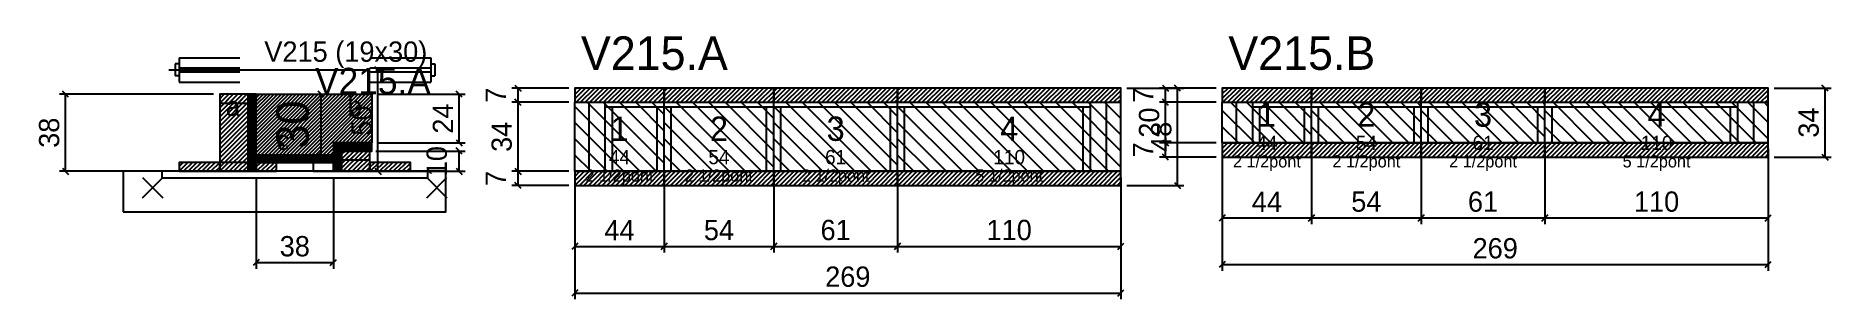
# Model space of a CAD drawing. Extents: x -69 to 816, y -97 to 33.
import ezdxf
from ezdxf.enums import TextEntityAlignment as Align

# ---------------------------------------------------------------- set-up
doc = ezdxf.new("R2010")
doc.units = 0
for name, color, linetype in [('5', 5, 'Continuous'), ('barrote', 126, 'Continuous'), ('CONCRETO', 251, 'Continuous'), ('COTA', 241, 'Continuous'), ('Cota Seção (2x)', 241, 'Continuous'), ('detalhes', 7, 'Continuous'), ('Hachura', 251, 'Continuous'), ('Madeira', 126, 'Continuous'), ('NOMENCLATURA', 7, 'Continuous'), ('Painéis', 200, 'Continuous'), ('presilha', 224, 'Continuous'), ('Reaproveitamento', 30, 'Continuous'), ('SARR_2.2x7', 40, 'Continuous'), ('SARR_3.5x7', 81, 'Continuous'), ('SCO-___-LAJ', 224, 'Continuous'), ('TENSOR', 224, 'Continuous'), ('texto', 7, 'Continuous'), ('Texto Seção', 7, 'Continuous')]:
    doc.layers.add(name, color=color, linetype=linetype)
doc.dimstyles.new('PAINEL', dxfattribs={"dimtxt": 10, "dimasz": 3, "dimexe": 3, "dimexo": 3, "dimgap": 3, "dimtad": 1, "dimblk": 'OBLIQUE', "dimblk1": 'OBLIQUE', "dimcen": 2.5, "dimclrd": 4, "dimclre": 4, "dimclrt": 240, "dimazin": 3, "dimtfac": 1, "dimtmove": 0, "dimatfit": 3})
doc.dimstyles.new('SECAO2X', dxfattribs={"dimtxt": 16, "dimasz": 3, "dimexe": 3, "dimexo": 3, "dimgap": 3, "dimtad": 1, "dimblk": 'OBLIQUE', "dimblk1": 'OBLIQUE', "dimcen": 2.5, "dimclrd": 4, "dimclre": 4, "dimclrt": 240, "dimazin": 3, "dimtfac": 1, "dimtmove": 0, "dimatfit": 3})

# ---------------------------------------------------------------- blocks, each defined once
blk = doc.blocks.new('_OBLIQUE')
at = {"color": 0, "linetype": 'BYBLOCK'}
blk.add_line((-0.5, -0.5), (0.5, 0.5), dxfattribs=at)

msp = doc.modelspace()

# ---------------------------------------------------------------- hatches: boundary and pattern name
at = {"layer": 'COTA'}
h = msp.add_hatch(dxfattribs=at)
h.set_pattern_fill('ANSI31', scale=0.4)
h.paths.add_polyline_path([(40, -26), (40, 4), (97, 4), (97, -20), (78, -20), (78, -26)])
h = msp.add_hatch(dxfattribs=at)
h.set_pattern_fill('ANSI31', scale=0.5)
h.paths.add_polyline_path([(197, 0), (241, 0), (241, 7), (197, 7)])
h = msp.add_hatch(dxfattribs=at)
h.set_pattern_fill('ANSI31', scale=0.5)
h.paths.add_polyline_path([(241, 0), (295, 0), (295, 7), (241, 7)])
h = msp.add_hatch(dxfattribs=at)
h.set_pattern_fill('ANSI31', scale=0.5)
h.paths.add_polyline_path([(295, 0), (356, 0), (356, 7), (295, 7)])
h = msp.add_hatch(dxfattribs=at)
h.set_pattern_fill('ANSI31', scale=0.5)
h.paths.add_polyline_path([(356, 0), (466, 0), (466, 7), (356, 7)])
h = msp.add_hatch(dxfattribs=at)
h.set_pattern_fill('ANSI31', scale=0.5)
h.paths.add_polyline_path([(516, 0), (560, 0), (560, 7), (516, 7)])
h = msp.add_hatch(dxfattribs=at)
h.set_pattern_fill('ANSI31', scale=0.5)
h.paths.add_polyline_path([(560, 0), (614, 0), (614, 7), (560, 7)])
h = msp.add_hatch(dxfattribs=at)
h.set_pattern_fill('ANSI31', scale=0.5)
h.paths.add_polyline_path([(614, 0), (675, 0), (675, 7), (614, 7)])
h = msp.add_hatch(dxfattribs=at)
h.set_pattern_fill('ANSI31', scale=0.5)
h.paths.add_polyline_path([(675, 0), (785, 0), (785, 7), (675, 7)])
h = msp.add_hatch(dxfattribs=at)
h.set_pattern_fill('ANSI31', scale=0.5)
h.paths.add_polyline_path([(516, -27), (560, -27), (560, -20), (516, -20)])
h = msp.add_hatch(dxfattribs=at)
h.set_pattern_fill('ANSI31', scale=0.5)
h.paths.add_polyline_path([(560, -27), (614, -27), (614, -20), (560, -20)])
h = msp.add_hatch(dxfattribs=at)
h.set_pattern_fill('ANSI31', scale=0.5)
h.paths.add_polyline_path([(614, -27), (675, -27), (675, -20), (614, -20)])
h = msp.add_hatch(dxfattribs=at)
h.set_pattern_fill('ANSI31', scale=0.5)
h.paths.add_polyline_path([(675, -27), (785, -27), (785, -20), (675, -20)])
h = msp.add_hatch(dxfattribs=at)
h.set_pattern_fill('ANSI31', scale=0.5)
h.paths.add_polyline_path([(197, -41), (241, -41), (241, -34), (197, -34)])
h = msp.add_hatch(dxfattribs=at)
h.set_pattern_fill('ANSI31', scale=0.5)
h.paths.add_polyline_path([(241, -41), (295, -41), (295, -34), (241, -34)])
h = msp.add_hatch(dxfattribs=at)
h.set_pattern_fill('ANSI31', scale=0.5)
h.paths.add_polyline_path([(295, -41), (356, -41), (356, -34), (295, -34)])
h = msp.add_hatch(dxfattribs=at)
h.set_pattern_fill('ANSI31', scale=0.5)
h.paths.add_polyline_path([(356, -41), (466, -41), (466, -34), (356, -34)])
at = {"layer": 'Hachura'}
h = msp.add_hatch(dxfattribs=at)
h.set_pattern_fill('ANSI31', scale=0.5)
h.paths.add_polyline_path([(22, -34), (36, -34), (36, 4), (22, 4)])
h = msp.add_hatch(dxfattribs=at)
h.set_pattern_fill('ANSI31', scale=0.5)
h.paths.add_polyline_path([(22, -0.4), (36, -0.4), (36, 4), (22, 4)])
h = msp.add_hatch(dxfattribs=at)
h.set_pattern_fill('SOLID')
h.paths.add_polyline_path([(36, -34), (40, -34), (40, 4), (36, 4)])
h = msp.add_hatch(dxfattribs=at)
h.set_pattern_fill('SOLID')
h.paths.add_polyline_path([(40, -29.6), (78, -29.6), (78, -26), (40, -26)])
h = msp.add_hatch(dxfattribs=at)
h.set_pattern_fill('SOLID')
h.paths.add_polyline_path([(78, -24), (97, -24), (97, -20), (78, -20)])
h = msp.add_hatch(dxfattribs=at)
h.set_pattern_fill('SOLID')
h.paths.add_polyline_path([(78, -34), (82, -34), (82, -24), (78, -24)])
h = msp.add_hatch(dxfattribs=at)
h.set_pattern_fill('ANSI31', scale=0.5)
h.paths.add_polyline_path([(82, -34), (96, -34), (96, -24), (82, -24)])
h = msp.add_hatch(dxfattribs=at)
h.set_pattern_fill('ANSI31', scale=0.5)
h.paths.add_polyline_path([(82, -28.4), (96, -28.4), (96, -24), (82, -24)])
h = msp.add_hatch(dxfattribs=at)
h.set_pattern_fill('ANSI31', scale=0.5)
h.paths.add_polyline_path([(2, -34), (22, -34), (22, -29.6), (2, -29.6)])
h = msp.add_hatch(dxfattribs=at)
h.set_pattern_fill('ANSI31', scale=0.5)
h.paths.add_polyline_path([(40, -34), (50, -34), (50, -29.6), (40, -29.6)])
h = msp.add_hatch(dxfattribs=at)
h.set_pattern_fill('ANSI31', scale=0.5)
h.paths.add_polyline_path([(96, -34), (116, -34), (116, -29.6), (96, -29.6)])

# ---------------------------------------------------------------- linework, layer by layer
for p, q in [((0, 19), (0, 13)), ((2, 19), (0, 19)), ((2, 22), (32, 22)), ((2, 22), (2, 10)), ((96, 22), (126, 22)), ((126, 22), (126, 10)), ((126, 19), (128, 19)), ((128, 19), (128, 13)), ((2, 13), (0, 13)), ((2, 17), (32, 17)), ((2, 15), (32, 15)), ((2, 10), (32, 10)), ((96, 17), (126, 17)), ((96, 15), (126, 15)), ((96, 10), (126, 10)), ((126, 13), (128, 13))]:
    msp.add_line(p, q)
at = {"layer": 'barrote'}
msp.add_lwpolyline([(-25.5, -54), (133.5, -54), (133.5, -34), (-25.5, -34)], close=True, dxfattribs=at)
at = {"layer": 'CONCRETO'}
msp.add_lwpolyline([(40, -26), (40, 4), (97, 4), (97, -20), (78, -20), (78, -26)], close=True, dxfattribs=at)
at = {"layer": 'Madeira'}
for points in [[(22, -34), (36, -34), (36, 4), (22, 4)], [(22, -0.4), (36, -0.4), (36, 4), (22, 4)], [(82, -34), (96, -34), (96, -24), (82, -24)], [(82, -28.4), (96, -28.4), (96, -24), (82, -24)], [(2, -34), (22, -34), (22, -29.6), (2, -29.6)], [(22, -34), (36, -34), (36, -29.6), (22, -29.6)], [(40, -34), (50, -34), (50, -29.6), (40, -29.6)], [(68, -34), (78, -34), (78, -29.6), (68, -29.6)], [(96, -34), (116, -34), (116, -29.6), (96, -29.6)]]:
    msp.add_lwpolyline(points, close=True, dxfattribs=at)
at = {"layer": 'Painéis'}
for p, q in [((197, 0), (241, 0)), ((197, -34), (197, 0)), ((241, -34), (241, 0)), ((241, -34), (241, 0)), ((241, 0), (295, 0)), ((241, -34), (241, 0)), ((295, -34), (295, 0)), ((295, -34), (295, 0)), ((295, 0), (356, 0)), ((295, -34), (295, 0)), ((356, -34), (356, 0)), ((356, -34), (356, 0)), ((356, 0), (466, 0)), ((356, -34), (356, 0)), ((466, -34), (466, 0)), ((516, 0), (560, 0)), ((516, -20), (516, 0)), ((560, -20), (560, 0)), ((560, -20), (560, 0)), ((560, 0), (614, 0)), ((560, -20), (560, 0)), ((614, -20), (614, 0)), ((614, -20), (614, 0)), ((614, 0), (675, 0)), ((614, -20), (614, 0)), ((675, -20), (675, 0)), ((675, -20), (675, 0)), ((675, 0), (785, 0)), ((675, -20), (675, 0)), ((785, -20), (785, 0)), ((516, -20), (560, -20)), ((560, -20), (614, -20)), ((614, -20), (675, -20)), ((675, -20), (785, -20)), ((197, -34), (241, -34)), ((241, -34), (295, -34)), ((295, -34), (356, -34)), ((356, -34), (466, -34))]:
    msp.add_line(p, q, dxfattribs=at)
for points in [[(36, -34), (40, -34), (40, 4), (36, 4)], [(40, -29.6), (78, -29.6), (78, -26), (40, -26)], [(78, -24), (97, -24), (97, -20), (78, -20)], [(78, -34), (82, -34), (82, -24), (78, -24)]]:
    msp.add_lwpolyline(points, close=True, dxfattribs=at)
at = {"layer": 'presilha'}
for p, q in [((-16, -47), (-6, -37)), ((-16, -37), (-6, -47)), ((124, -47), (134, -37)), ((124, -37), (134, -47))]:
    msp.add_line(p, q, dxfattribs=at)
at = {"layer": 'Reaproveitamento', "color": 30}
for p, q in [((237, -34), (203, 0)), ((241, -30), (211, 0)), ((241, -22), (219, 0)), ((241, -14), (227, 0)), ((241, -6), (235, 0)), ((281, -34), (247, 0)), ((289, -34), (255, 0)), ((295, -32), (263, 0)), ((295, -24), (271, 0)), ((295, -16), (279, 0)), ((295, -8), (287, 0)), ((295, 0), (295, 0)), ((335, -34), (301, 0)), ((343, -34), (309, 0)), ((351, -34), (317, 0)), ((356, -31), (325, 0)), ((356, -23), (333, 0)), ((356, -15), (341, 0)), ((356, -7), (349, 0)), ((396, -34), (362, 0)), ((404, -34), (370, 0)), ((412, -34), (378, 0)), ((420, -34), (386, 0)), ((428, -34), (394, 0)), ((436, -34), (402, 0)), ((444, -34), (410, 0)), ((452, -34), (418, 0)), ((460, -34), (426, 0)), ((466, -32), (434, 0)), ((466, -24), (442, 0)), ((466, -16), (450, 0)), ((466, -8), (458, 0)), ((466, 0), (466, 0)), ((540, -20), (520, 0)), ((548, -20), (528, 0)), ((556, -20), (536, 0)), ((560, -16), (544, 0)), ((560, -8), (552, 0)), ((560, 0), (560, 0)), ((584, -20), (564, 0)), ((592, -20), (572, 0)), ((600, -20), (580, 0)), ((608, -20), (588, 0)), ((614, -18), (596, 0)), ((614, -10), (604, 0)), ((614, -2), (612, 0)), ((638, -20), (618, 0)), ((646, -20), (626, 0)), ((654, -20), (634, 0)), ((662, -20), (642, 0)), ((670, -20), (650, 0)), ((675, -17), (658, 0)), ((675, -9), (666, 0)), ((675, -1), (674, 0)), ((699, -20), (679, 0)), ((707, -20), (687, 0)), ((715, -20), (695, 0)), ((723, -20), (703, 0)), ((731, -20), (711, 0)), ((739, -20), (719, 0)), ((747, -20), (727, 0)), ((755, -20), (735, 0)), ((763, -20), (743, 0)), ((771, -20), (751, 0)), ((779, -20), (759, 0)), ((785, -18), (767, 0)), ((785, -10), (775, 0)), ((785, -2), (783, 0)), ((229, -34), (197, -2)), ((273, -34), (241, -2)), ((327, -34), (295, -2)), ((388, -34), (356, -2)), ((532, -20), (516, -4)), ((576, -20), (560, -4)), ((630, -20), (614, -4)), ((691, -20), (675, -4)), ((221, -34), (197, -10)), ((265, -34), (241, -10)), ((319, -34), (295, -10)), ((380, -34), (356, -10)), ((524, -20), (516, -12)), ((568, -20), (560, -12)), ((622, -20), (614, -12)), ((683, -20), (675, -12)), ((213, -34), (197, -18)), ((205, -34), (197, -26)), ((257, -34), (241, -18)), ((249, -34), (241, -26)), ((311, -34), (295, -18)), ((303, -34), (295, -26)), ((372, -34), (356, -18)), ((364, -34), (356, -26)), ((516, -20), (516, -20)), ((560, -20), (560, -20)), ((614, -20), (614, -20)), ((675, -20), (675, -20)), ((197, -34), (197, -34)), ((241, -34), (241, -34)), ((295, -34), (295, -34)), ((356, -34), (356, -34))]:
    msp.add_line(p, q, dxfattribs=at)
at = {"layer": 'SARR_2.2x7'}
for p, q in [((204, -34), (204, 0)), ((459, -34), (459, 0)), ((523, -20), (523, 0)), ((778, -20), (778, 0)), ((212, -2.2), (241, -2.2)), ((241, -2.2), (295, -2.2)), ((295, -2.2), (356, -2.2)), ((356, -2.2), (451, -2.2)), ((531, -2.2), (560, -2.2)), ((560, -2.2), (614, -2.2)), ((614, -2.2), (675, -2.2)), ((675, -2.2), (770, -2.2))]:
    msp.add_line(p, q, dxfattribs=at)
at = {"layer": 'SARR_3.5x7'}
for p, q in [((212, -34), (212, 0)), ((241, -34), (241, 0)), ((241, -34), (241, 0)), ((295, -34), (295, 0)), ((295, -34), (295, 0)), ((356, -34), (356, 0)), ((356, -34), (356, 0)), ((451, -34), (451, 0)), ((531, -20), (531, 0)), ((560, -20), (560, 0)), ((560, -20), (560, 0)), ((614, -20), (614, 0)), ((614, -20), (614, 0)), ((675, -20), (675, 0)), ((675, -20), (675, 0)), ((770, -20), (770, 0)), ((215.5, -34), (215.5, -2.2)), ((237.5, -34), (237.5, -2.2)), ((244.5, -34), (244.5, -2.2)), ((291.5, -34), (291.5, -2.2)), ((298.5, -34), (298.5, -2.2)), ((352.5, -34), (352.5, -2.2)), ((359.5, -34), (359.5, -2.2)), ((447.5, -34), (447.5, -2.2)), ((534.5, -20), (534.5, -2.2)), ((556.5, -20), (556.5, -2.2)), ((563.5, -20), (563.5, -2.2)), ((610.5, -20), (610.5, -2.2)), ((617.5, -20), (617.5, -2.2)), ((671.5, -20), (671.5, -2.2)), ((678.5, -20), (678.5, -2.2)), ((766.5, -20), (766.5, -2.2)), ((531, -20), (534.5, -20)), ((556.5, -20), (560, -20)), ((560, -20), (563.5, -20)), ((610.5, -20), (614, -20)), ((614, -20), (617.5, -20)), ((671.5, -20), (675, -20)), ((675, -20), (678.5, -20)), ((766.5, -20), (770, -20)), ((212, -34), (215.5, -34)), ((237.5, -34), (241, -34)), ((241, -34), (244.5, -34)), ((291.5, -34), (295, -34)), ((295, -34), (298.5, -34)), ((352.5, -34), (356, -34)), ((356, -34), (359.5, -34)), ((447.5, -34), (451, -34))]:
    msp.add_line(p, q, dxfattribs=at)
at = {"layer": 'SCO-___-LAJ'}
for points in [[(197, 0), (241, 0), (241, 7), (197, 7)], [(241, 0), (295, 0), (295, 7), (241, 7)], [(295, 0), (356, 0), (356, 7), (295, 7)], [(356, 0), (466, 0), (466, 7), (356, 7)], [(516, 0), (560, 0), (560, 7), (516, 7)], [(560, 0), (614, 0), (614, 7), (560, 7)], [(614, 0), (675, 0), (675, 7), (614, 7)], [(675, 0), (785, 0), (785, 7), (675, 7)], [(516, -27), (560, -27), (560, -20), (516, -20)], [(560, -27), (614, -27), (614, -20), (560, -20)], [(614, -27), (675, -27), (675, -20), (614, -20)], [(675, -27), (785, -27), (785, -20), (675, -20)], [(-6.5, -37.2), (124.5, -37.2), (124.5, -34), (-6.5, -34)], [(197, -41), (241, -41), (241, -34), (197, -34)], [(241, -41), (295, -41), (295, -34), (241, -34)], [(295, -41), (356, -41), (356, -34), (295, -34)], [(356, -41), (466, -41), (466, -34), (356, -34)]]:
    msp.add_lwpolyline(points, close=True, dxfattribs=at)
at = {"layer": 'TENSOR'}
msp.add_line((-3, 16), (95, 16), dxfattribs=at)

# ---------------------------------------------------------------- texts
at = {"layer": '5'}
for s, height, p in [('1', 12, (538, -6)), ('2', 12, (587, -6)), ('3', 12, (644.5, -6)), ('4', 12, (730, -6)), ('1', 12, (219, -13)), ('2', 12, (268, -13)), ('3', 12, (325.5, -13)), ('4', 12, (411, -13)), ('44', 7, (538, -20)), ('54', 7, (587, -20)), ('61', 7, (644.5, -20)), ('110', 7, (730, -20)), ('44', 7, (219, -27)), ('54', 7, (268, -27)), ('61', 7, (325.5, -27)), ('110', 7, (411, -27))]:
    msp.add_text(s, height=height, dxfattribs=at).set_placement(p, align=Align.MIDDLE_CENTER)
at = {"layer": 'detalhes'}
for s, p in [('a', (25, -6.7)), ('b', (85, -6.7)), ('c', (50, -23.5))]:
    msp.add_text(s, height=9.6, dxfattribs=at).set_placement(p)
at = {"layer": 'NOMENCLATURA'}
for s, p in [('V215.A', (200, 16)), ('V215.B', (519, 16))]:
    msp.add_text(s, height=16.5, dxfattribs=at).set_placement(p)
at = {"layer": 'texto', "char_height": 6, "attachment_point": 5}
for s, insert in [('2 1/2pont', (538, -30)), ('2 1/2pont', (587, -30)), ('2 1/2pont', (644.5, -30)), ('5 1/2pont', (730, -30)), ('2 1/2pont', (219, -37)), ('2 1/2pont', (268, -37)), ('2 1/2pont', (325.5, -37)), ('5 1/2pont', (411, -37))]:
    msp.add_mtext(s, dxfattribs=dict(at, insert=insert))
at = {"layer": 'Texto Seção'}
for s, height, p in [('V215 (19x30)', 10, (44, 20)), ('V215.A', 13, (69, 4))]:
    msp.add_text(s, height=height, dxfattribs=at).set_placement(p)

# ---------------------------------------------------------------- dimensions: what is measured, and where the dimension line sits
at = {"layer": 'COTA'}
for base, p1, p2 in [((100, -34), (96, -34), (96, 16)), ((-54, -34), (2, -34), (22, 4)), ((140, -20), (97, -20), (97, 4)), ((169, 0), (197, 0), (197, 7)), ((169, -34), (197, -34), (197, 0)), ((494, -41), (466, -41), (466, 7)), ((488, 0), (516, 0), (516, 7)), ((488, -20), (516, -20), (516, 0)), ((813, -27), (785, -27), (785, 7)), ((140, -34), (96, -34), (96, -24)), ((488, -27), (516, -27), (516, -20)), ((169, -41), (197, -41), (197, -34))]:
    msp.add_linear_dim(base=base, p1=p1, p2=p2, angle=90, dimstyle='PAINEL', dxfattribs=at).render()
for base, p1, p2 in [((516, -57), (516, -20), (560, -20)), ((516, -80), (516, -20), (785, -20)), ((560, -57), (560, -20), (614, -20)), ((614, -57), (614, -20), (675, -20)), ((675, -57), (675, -20), (785, -20)), ((40, -79), (40, -34), (78, -34)), ((197, -71), (197, -34), (241, -34)), ((197, -94), (197, -34), (466, -34)), ((241, -71), (241, -34), (295, -34)), ((295, -71), (295, -34), (356, -34)), ((356, -71), (356, -34), (466, -34))]:
    msp.add_linear_dim(base=base, p1=p1, p2=p2, dimstyle='PAINEL', dxfattribs=at).render()
at = {"layer": 'Cota Seção (2x)'}
msp.add_linear_dim(base=(72, -26), p1=(40, -26), p2=(40, 4), angle=90, dimstyle='SECAO2X', dxfattribs=at).render()

doc.saveas('drawing.dxf')
